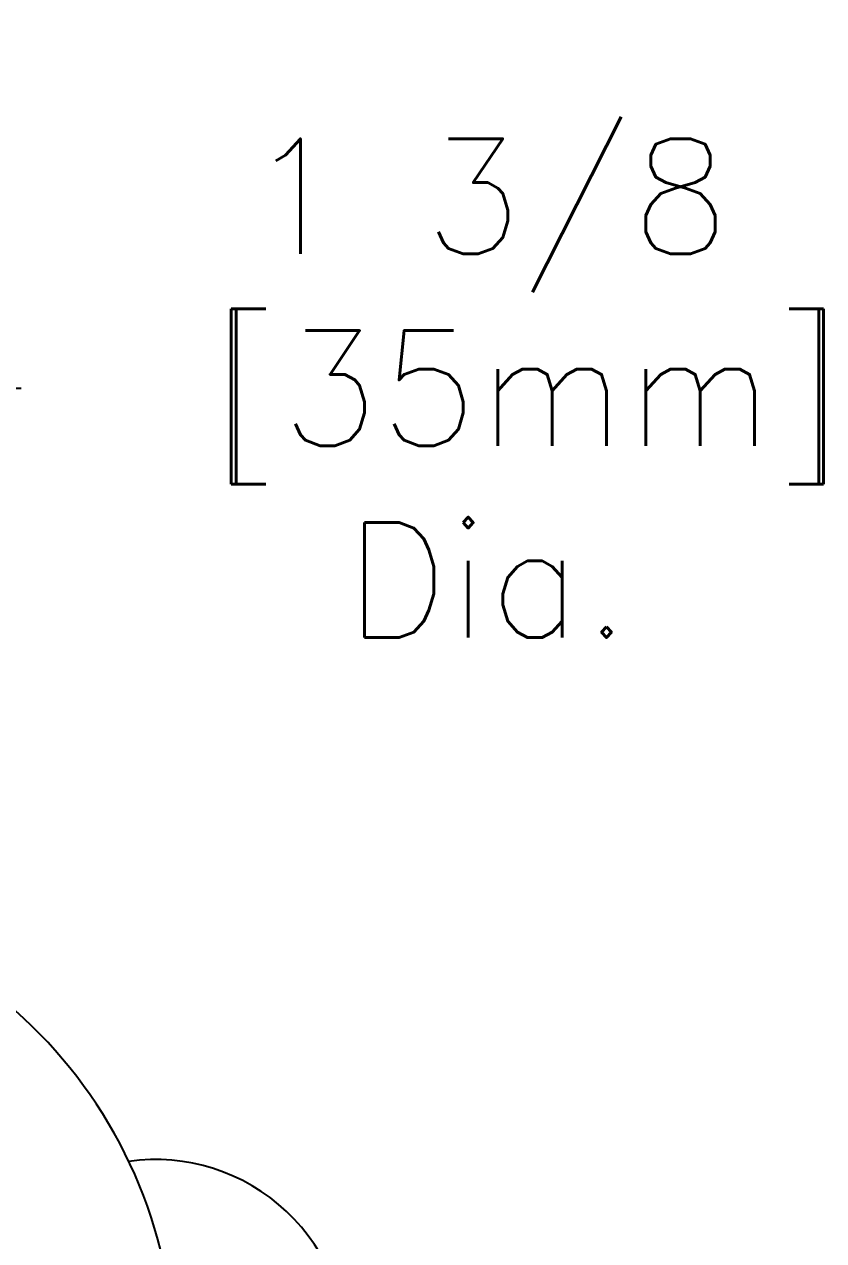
# Model space of a CAD drawing. Header units: inches. Extents: x 4.3 to 18.3, y 1.7 to 16.3.
# Drawn here: x 6.472 to 7.339, y 11.757 to 13.078 of the extents above; entities that cross this region are included whole.
import ezdxf

# ---------------------------------------------------------------- set-up
doc = ezdxf.new("R2010")
doc.units = ezdxf.units.IN
doc.header["$MEASUREMENT"] = 0
doc.header["$PDSIZE"] = -1
doc.layers.add('Dim', color=1, linetype='Continuous')
doc.layers.add('Object', color=4, linetype='Continuous')
doc.styles.get("Standard").update_dxf_attribs({"font": 'romans.shx'})
doc.dimstyles.get("Standard").update_dxf_attribs({"dimtxt": 0.125, "dimasz": 0.18, "dimexe": 0.06, "dimexo": 0.0625, "dimgap": 0.09, "dimtad": 0, "dimtih": 1, "dimtoh": 1, "dimdec": 4, "dimlfac": 2, "dimzin": 4, "dimdsep": 46, "dimlunit": 5, "dimtxsty": 'Standard', "dimcen": 0.09, "dimadec": 0, "dimazin": 1, "dimtfac": 1, "dimtdec": 4, "dimtofl": 0, "dimtmove": 0, "dimatfit": 0, "dimfxl": 0, "dimfrac": 2, "dimtolj": 1, "dimtzin": 0, "dimarcsym": 0})

# ---------------------------------------------------------------- blocks, each defined once
blk = doc.blocks.new('*D17')
at = {"layer": 'Defpoints', "color": 0}
for p in [(5.1945, 12.6831), (5.8734, 12.6831), (5.8734, 12.6831)]:
    blk.add_point(p, dxfattribs=at)
at = {"layer": 'Dim', "color": 0, "lineweight": -2}
for p, q in [((5.1945, 12.7456), (5.1945, 12.7431)), ((5.8734, 12.7456), (5.8734, 12.7431)), ((5.0145, 12.6831), (4.8345, 12.6831)), ((6.0534, 12.6831), (6.4685, 12.6831))]:
    blk.add_line(p, q, dxfattribs=at)
at = {"layer": 'Dim', "color": 0}
for points in [[(5.0145, 12.7131), (5.0145, 12.6531), (5.1945, 12.6831)], [(6.0534, 12.7131), (6.0534, 12.6531), (5.8734, 12.6831)]]:
    blk.add_solid(points, dxfattribs=at)
at = {"layer": 'Dim', "color": 0, "insert": (6.9751, 12.6831), "char_height": 0.125, "attachment_point": 5}
blk.add_mtext('\\A1;1 3/8\\P [35mm]\\PDia.', dxfattribs=at)

msp = doc.modelspace()

# ---------------------------------------------------------------- linework, layer by layer
at = {"layer": 'Object', "color": 2}
msp.add_arc((6.614433, 11.638351), 0.207096, 355.203712, 98.10658, dxfattribs=at)
msp.add_ellipse((6.124315, 11.625316), major_axis=(0.413768, -0.299319), ratio=0.99801365, start_param=0.68936506, end_param=2.25575044, dxfattribs=at)

# ---------------------------------------------------------------- dimensions: what is measured, and where the dimension line sits
at = {"layer": 'Dim'}
dim = msp.add_linear_dim(base=(5.873352, 12.683093), p1=(5.194511, 12.683093), p2=(5.873352, 12.683093), text='<>\\PDia.', dimstyle='Standard', override={"dimpost": '\\X'}, dxfattribs=at)
dim.commit()
dim.dimension.update_dxf_attribs({"geometry": '*D17', "text_midpoint": (6.975138, 12.683093), "dimtype": 160})

doc.saveas('drawing.dxf')
